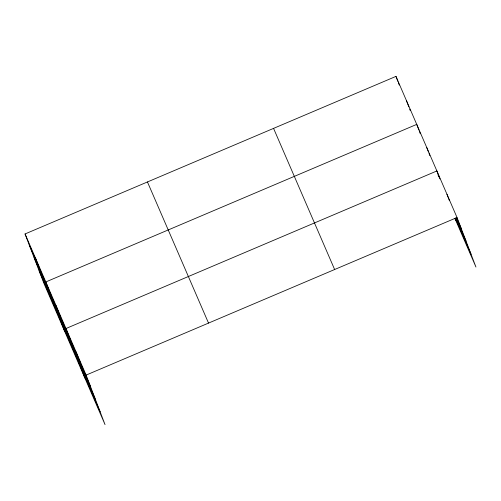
<?xml version="1.0" encoding="UTF-8"?>
<svg xmlns="http://www.w3.org/2000/svg" width="501" height="501" viewBox="0 0 501 501"><rect width="100%" height="100%" fill="white"/><g stroke="black" fill="none" stroke-linecap="round" stroke-linejoin="round"><path stroke-width="0.75" d="M25.05 233.954L86.122 375.086L105.035 424.61L43.963 283.478L25.05 233.954L395.965 76.39L457.037 217.522L475.95 267.046L454.877 218.355M86.122 375.086L457.037 217.522M437.974 174.749L438.895 176.866M456.605 217.791L461.183 228.375M455.979 217.847L466.055 241.138M455.503 218.292L471.078 254.283M273.565 128.388L334.637 269.519M147.451 181.957L208.529 323.095M29.196 244.807L90.268 385.939M34.068 257.57L95.14 398.702M39.084 270.715L100.162 411.847M446.961 194.238L449.447 200.751M439.922 178.907L436.885 170.947L65.969 328.518L84.882 378.036M454.983 218.342L455.797 220.471M426.808 147.663L428.468 152.003M429.019 153.45L429.845 155.623M418.942 130.166L416.732 124.38L45.816 281.944L64.723 331.462M419.494 131.613L420.32 133.78M406.349 100.382L408.835 106.895M409.661 109.068L410.219 110.514M395.965 76.39L397.9 81.456M398.452 82.903L399.278 85.076M76.046 351.802L80.191 362.655M55.893 305.228L60.039 316.081M35.433 257.946L39.579 268.799"/></g></svg>
